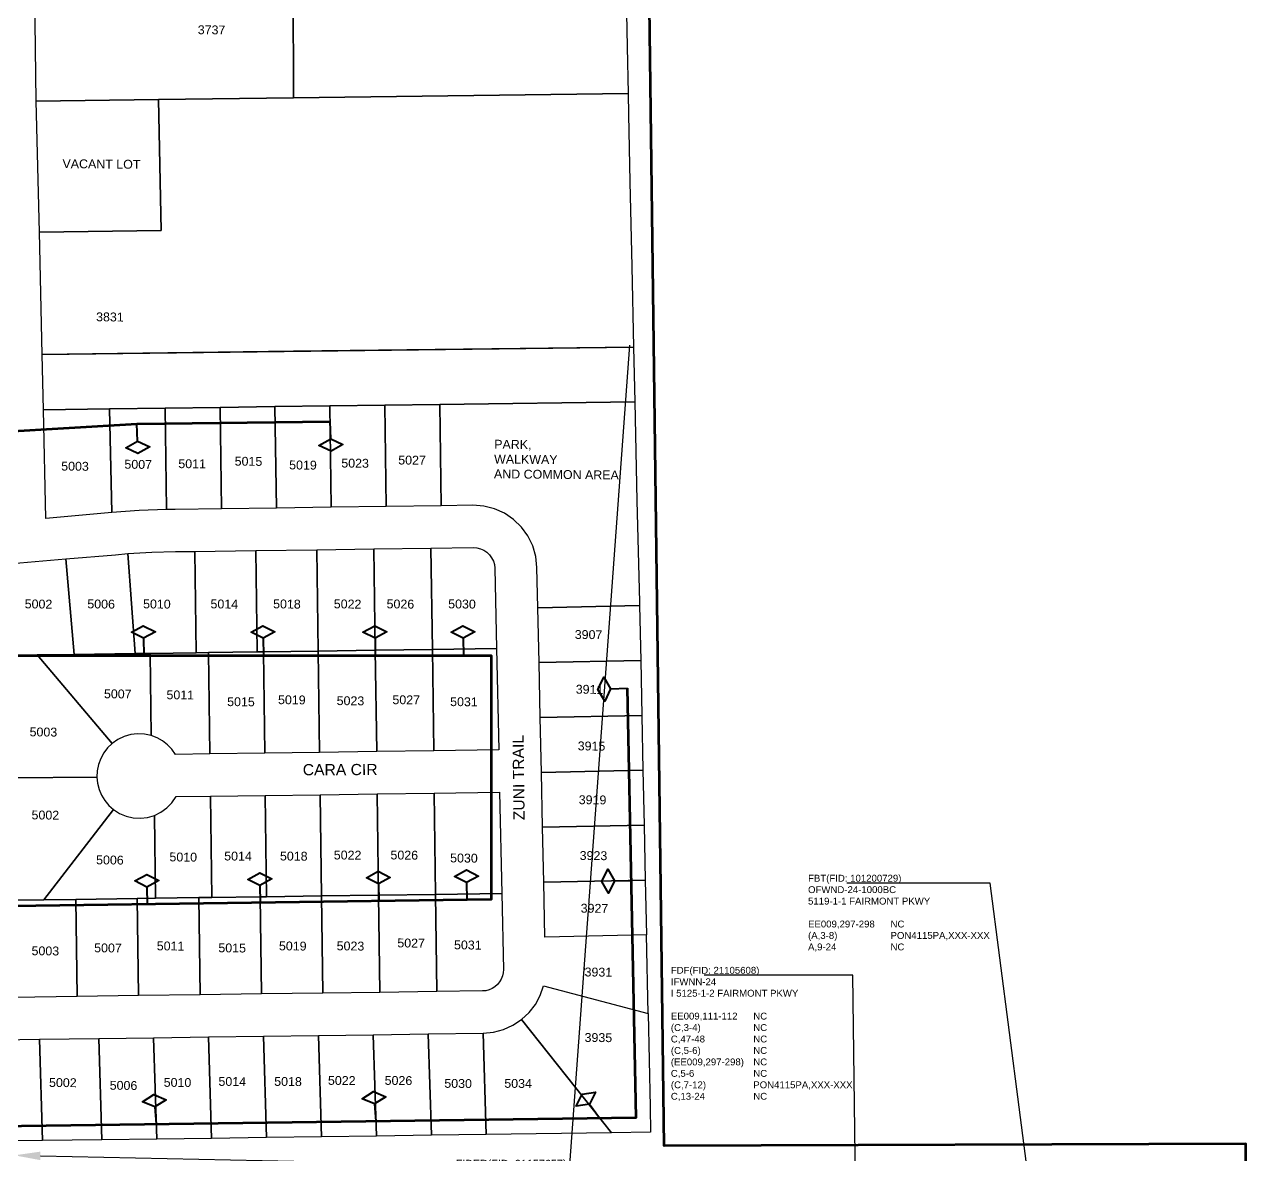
# Model space of a CAD drawing. Header units: millimetres. Extents: x -41032736 to 811436, y 699275 to 12282705.
# Drawn here: x 493345 to 494794, y 762574 to 763911 of the extents above; entities that cross this region are included whole.
import ezdxf
from ezdxf import colors
from ezdxf.entities.mleader import LeaderData, LeaderLine
from ezdxf.enums import TextEntityAlignment as Align
from ezdxf.lldxf.tags import DXFTag
from ezdxf.math import Vec2, Vec3

# ---------------------------------------------------------------- set-up
doc = ezdxf.new("R2010")
doc.units = ezdxf.units.MM
doc.header["$MEASUREMENT"] = 0
doc.layers.get('0').update_dxf_attribs({"linetype": 'CONTINUOUS'})
for name, color, linetype in [('A-Boundary', 1, 'CONTINUOUS'), ('A-StreetName', 104, 'CONTINUOUS'), ('ADDRESS', 7, 'CONTINUOUS'), ('Lot_Line', 7, 'CONTINUOUS')]:
    doc.layers.add(name, color=color, linetype=linetype)
for name, color, linetype, lineweight in [('BURIED CABLE', 80, 'CONTINUOUS', 40), ('EDGE OF PAVEMENT', 7, 'EOP', 15), ('PP B FST', 3, 'CONTINUOUS', 30)]:
    doc.layers.add(name, color=color, linetype=linetype, lineweight=lineweight)
doc.styles.add('AUDIT_D_221110082537-30', font='arial.ttf')
doc.styles.get("Standard").update_dxf_attribs({"font": 'arial.ttf'})
tags = doc.linetypes.add('EOP', pattern='A,96.411295,-0.622657,["EOP",Standard,S=5,R=0,X=0,Y=-2.467181],-16.110442', length=113.144394).pattern_tags.tags
tags[6] = DXFTag(74, 10)

# ---------------------------------------------------------------- blocks, each defined once
blk = doc.blocks.new('B_FST')
at = {"layer": 'BURIED CABLE', "color": 18, "true_color": 0x000000}
blk.add_line((0, 18.2), (0, 0), dxfattribs=at)
blk.add_lwpolyline([(0, 18.2), (-12.7, 24.8), (0, 31.5), (12.7, 24.8)], close=True, dxfattribs=at)
blk.add_attdef('COUNT', (-22.9, 36.2), '', height=9.65)
blk.add_attdef('S', text='', height=5.48).set_placement((0, 25), align=Align.MIDDLE_CENTER)

msp = doc.modelspace()

# ---------------------------------------------------------------- linework, layer by layer
at = {"layer": 'Lot_Line'}
for points in [[(494056.8, 763964.9), (494058.5, 763884.9), (494059.6, 763829.4), (493663.4, 763824.4), (493663, 763953.3), (493357.4, 763945.7), (493353.8, 764120.7), (493622.8, 764124), (493749.8, 764125.6), (494053.5, 764129.4), (494053.6, 764124.8), (494055.2, 764044.9)], [(493503.6, 763822.4), (493359.1, 763820.5), (493357.4, 763945.7), (493663, 763953.3), (493663.4, 763824.4)], [(493663.4, 763524.4), (493366, 763520.6), (493362.7, 763665.6), (493506.7, 763667.4), (493503.6, 763822.4), (493663.4, 763824.4), (494059.6, 763829.4), (494060.1, 763804.9), (494061.7, 763724.9), (494063.8, 763624.9), (494065.7, 763529.5)], [(493506.7, 763667.4), (493362.7, 763665.6), (493359.1, 763820.5), (493503.6, 763822.4)], [(493367.5, 763455.2), (493366, 763520.6), (494065.7, 763529.5), (494067.4, 763464.8), (493836.5, 763461.6), (493771.5, 763460.7), (493706.5, 763459.8), (493641.5, 763458.9), (493576.5, 763458), (493511.6, 763457.1), (493445.7, 763456.2)], [(493838.2, 763341.6), (493773.2, 763340.7), (493771.5, 763460.7), (493836.5, 763461.6)], [(494070, 763347.3), (494072.9, 763227.8), (494073, 763223.5), (493952.7, 763220.9), (493951.6, 763268.7), (493950.2, 763281.7), (493946.6, 763294.2), (493940.9, 763305.9), (493933.2, 763316.4), (493923.9, 763325.4), (493913.1, 763332.7), (493901.2, 763338), (493888.6, 763341.2), (493875.6, 763342.1), (493838.2, 763341.6), (493836.5, 763461.6), (494067.4, 763464.8)], [(493367.5, 763455.2), (493445.7, 763456.2), (493448.3, 763333.5), (493370.3, 763326.7)], [(493513.2, 763337.1), (493480.7, 763335.8), (493448.3, 763333.5), (493445.7, 763456.2), (493511.6, 763457.1)], [(493511.6, 763457.1), (493576.5, 763458), (493578.2, 763338), (493523.3, 763337.3), (493513.2, 763337.1)], [(493643.2, 763338.9), (493578.2, 763338), (493576.5, 763458), (493641.5, 763458.9)], [(493708.2, 763339.8), (493643.2, 763338.9), (493641.5, 763458.9), (493706.5, 763459.8)], [(493773.2, 763340.7), (493708.2, 763339.8), (493706.5, 763459.8), (493771.5, 763460.7)], [(493467.5, 763284.9), (493495.7, 763286.5), (493524, 763287.3), (493546.6, 763287.6), (493548.2, 763167.6), (493493.7, 763166.9), (493476, 763166.7)], [(493548.2, 763167.6), (493546.6, 763287.6), (493618.9, 763288.6), (493620.5, 763168.6), (493562.8, 763167.8)], [(493620.5, 763168.6), (493618.9, 763288.6), (493691.1, 763289.6), (493692.8, 763169.6), (493627.8, 763168.7)], [(493760.3, 763170.6), (493692.8, 763169.6), (493691.1, 763289.6), (493758.6, 763290.5)], [(493827.8, 763171.5), (493760.3, 763170.6), (493758.6, 763290.5), (493826.1, 763291.4)], [(493901.6, 763267.7), (493903.7, 763172.5), (493827.8, 763171.5), (493826.1, 763291.4), (493876.3, 763292.1), (493880.6, 763291.8), (493884.8, 763290.8), (493888.8, 763289), (493892.4, 763286.6), (493895.5, 763283.5), (493898, 763280), (493900, 763276.1), (493901.2, 763272)], [(493323.7, 763164.6), (493323.2, 763189.4), (493321.4, 763272.3), (493393.9, 763278.6), (493403.7, 763165.7), (493360.2, 763165.1)], [(493476, 763166.7), (493403.7, 763165.7), (493393.9, 763278.6), (493452.7, 763283.7), (493467.5, 763284.9)], [(494074.4, 763158.5), (493954.1, 763155.9), (493952.7, 763220.9), (494073, 763223.5)], [(493906.3, 763052.5), (493829.4, 763051.5), (493827.8, 763171.5), (493903.7, 763172.5)], [(493430.9, 763020.5), (493326.9, 763019.6), (493326.3, 763047.9), (493324.7, 763118.6), (493323.7, 763164.6), (493360.2, 763165.1), (493448.9, 763060.2), (493443.5, 763055), (493439, 763049), (493435.3, 763042.4), (493432.8, 763035.4), (493431.3, 763028)], [(493495.2, 763069.6), (493487.2, 763071.3), (493479, 763071.7), (493470.9, 763070.7), (493463, 763068.4), (493455.6, 763064.9), (493448.9, 763060.2), (493360.2, 763165.1), (493403.7, 763165.7), (493476, 763166.7), (493493.7, 763166.9)], [(493523.8, 763047.3), (493519.6, 763053.4), (493514.4, 763058.8), (493508.6, 763063.3), (493502.1, 763067), (493495.2, 763069.6), (493493.7, 763166.9), (493548.2, 763167.6), (493562.8, 763167.8), (493564.4, 763047.9)], [(493629.4, 763048.8), (493564.4, 763047.9), (493562.8, 763167.8), (493620.5, 763168.6), (493627.8, 763168.7)], [(493694.4, 763049.6), (493629.4, 763048.8), (493627.8, 763168.7), (493692.8, 763169.6)], [(493761.9, 763050.6), (493694.4, 763049.6), (493692.8, 763169.6), (493760.3, 763170.6)], [(493829.4, 763051.5), (493761.9, 763050.6), (493760.3, 763170.6), (493827.8, 763171.5)], [(494075.7, 763093.5), (493955.5, 763090.9), (493954.1, 763155.9), (494074.4, 763158.5)], [(494077.1, 763028.5), (493956.9, 763025.9), (493955.5, 763090.9), (494075.7, 763093.5)], [(494078.5, 762963.6), (493958.3, 762961), (493956.9, 763025.9), (494077.1, 763028.5)], [(493326.9, 763019.6), (493430.9, 763020.5), (493431.6, 763013.1), (493433.4, 763005.9), (493436.3, 762999), (493440.2, 762992.6), (493445, 762986.9), (493450.6, 762981.9), (493367.9, 762875.2), (493330, 762874.6), (493329.3, 762906.4), (493327.8, 762977.1)], [(493498.8, 762975), (493506.6, 762978.8), (493513.6, 762983.9), (493519.6, 762990.1), (493524.5, 762997.3), (493565.1, 762997.9), (493566.7, 762877.9), (493551.3, 762877.7), (493500, 762877)], [(493566.7, 762877.9), (493565.1, 762997.9), (493630.1, 762998.8), (493631.7, 762878.8), (493624, 762878.7)], [(493696.7, 762879.7), (493631.7, 762878.8), (493630.1, 762998.8), (493695.1, 762999.6)], [(493764.2, 762880.6), (493696.7, 762879.7), (493695.1, 762999.6), (493762.6, 763000.6)], [(493831.7, 762881.5), (493764.2, 762880.6), (493762.6, 763000.6), (493830.1, 763001.5)], [(493909.9, 762882.6), (493831.7, 762881.5), (493830.1, 763001.5), (493907.4, 763002.6)], [(493367.9, 762875.2), (493450.6, 762981.9), (493457.7, 762977.4), (493465.5, 762974.1), (493473.8, 762972.2), (493482.2, 762971.7), (493490.6, 762972.7), (493498.8, 762975), (493500, 762877), (493478.6, 762876.7), (493405.9, 762875.7)], [(494079.8, 762898.6), (493959.7, 762896), (493958.3, 762961), (494078.5, 762963.6)], [(494081.2, 762833.6), (493961.1, 762831), (493959.7, 762896), (494079.8, 762898.6)], [(493911.9, 762792.8), (493911.7, 762788.9), (493910.8, 762785), (493909.4, 762781.3), (493907.4, 762777.9), (493904.9, 762774.9), (493901.9, 762772.3), (493898.6, 762770.2), (493895, 762768.6), (493891.2, 762767.6), (493887.2, 762767.3), (493833.3, 762766.5), (493831.7, 762881.5), (493909.9, 762882.6)], [(493332.5, 762759.7), (493330.8, 762835.6), (493330, 762874.6), (493367.9, 762875.2), (493405.9, 762875.7), (493407.5, 762760.7)], [(493480.2, 762761.7), (493407.5, 762760.7), (493405.9, 762875.7), (493478.6, 762876.7)], [(493552.9, 762762.7), (493480.2, 762761.7), (493478.6, 762876.7), (493500, 762877), (493551.3, 762877.7)], [(493625.6, 762763.7), (493552.9, 762762.7), (493551.3, 762877.7), (493566.7, 762877.9), (493624, 762878.7)], [(493698.3, 762764.7), (493625.6, 762763.7), (493624, 762878.7), (493631.7, 762878.8), (493696.7, 762879.7)], [(493765.8, 762765.6), (493698.3, 762764.7), (493696.7, 762879.7), (493764.2, 762880.6)], [(493833.3, 762766.5), (493765.8, 762765.6), (493764.2, 762880.6), (493831.7, 762881.5)], [(494086.1, 762600), (494039.8, 762599.3), (493933.5, 762733.5), (493942.3, 762741.7), (493949.7, 762751.2), (493955.4, 762761.8), (493959.4, 762773.2), (494083.1, 762740.7), (494085.4, 762630.3)], [(494039.8, 762599.3), (493891.6, 762597.3), (493887.9, 762717.3), (493900.2, 762718.4), (493912, 762721.6), (493923.2, 762726.7), (493933.5, 762733.5)], [(493296.6, 762589.1), (493293, 762709.1), (493363, 762710.1), (493366.6, 762590.1), (493336.1, 762589.7)], [(493436.6, 762591.1), (493366.6, 762590.1), (493363, 762710.1), (493433, 762711)], [(493501.6, 762592), (493436.6, 762591.1), (493433, 762711), (493497.9, 762711.9)], [(493566.6, 762592.8), (493501.6, 762592), (493497.9, 762711.9), (493562.9, 762712.8)], [(493631.6, 762593.7), (493566.6, 762592.8), (493562.9, 762712.8), (493627.9, 762713.7)], [(493696.6, 762594.6), (493631.6, 762593.7), (493627.9, 762713.7), (493692.9, 762714.6)], [(493761.6, 762595.5), (493696.6, 762594.6), (493692.9, 762714.6), (493757.9, 762715.5)], [(493826.6, 762596.4), (493761.6, 762595.5), (493757.9, 762715.5), (493822.9, 762716.4)], [(493891.6, 762597.3), (493826.6, 762596.4), (493822.9, 762716.4), (493887.9, 762717.3)]]:
    msp.add_lwpolyline(points, close=True, dxfattribs=at)
at = {"layer": 'Lot_Line', "linetype": 'ByBlock', "lineweight": 30, "ltscale": 30}
msp.add_lwpolyline([(494083.1, 762740.7), (494081.1, 762833.6)], dxfattribs=at)

# ---------------------------------------------------------------- block references
at = {"layer": 'PP B FST', "color": 250, "lineweight": 50}
ref = msp.add_blockref('B_FST', (493486.3, 763164.5), dxfattribs=dict(at, xscale=1.115916913833983, yscale=1.115916913833983, zscale=1.115916913833983, rotation=0.9422636794620953))
ref.add_attrib('S', '4', dxfattribs={"layer": '0', "color": 7, "height": 0.00824, "rotation": 0.9423}).set_placement((493485.8, 763192.5), align=Align.MIDDLE_CENTER)
ref.add_attrib('COUNT', '81-84', dxfattribs={"layer": '0', "color": 0, "height": 0.00824, "rotation": 0.9423}).set_placement((493473, 763201.8), align=Align.TOP_CENTER)
ref = msp.add_blockref('B_FST', (493627.8, 763164.5), dxfattribs=dict(at, xscale=1.115916913833983, yscale=1.115916913833983, zscale=1.115916913833983, rotation=0.9422636794620952))
ref.add_attrib('S', '4', dxfattribs={"layer": '0', "color": 7, "height": 0.00824, "rotation": 0.9423}).set_placement((493627.4, 763192.5), align=Align.MIDDLE_CENTER)
ref.add_attrib('COUNT', '81-84', dxfattribs={"layer": '0', "color": 0, "height": 0.00824, "rotation": 0.9423}).set_placement((493614.5, 763201.8), align=Align.TOP_CENTER)
ref = msp.add_blockref('B_FST', (493760.3, 763164.5), dxfattribs=dict(at, xscale=1.115916913833983, yscale=1.115916913833983, zscale=1.115916913833983, rotation=0.9422636794620952))
ref.add_attrib('S', '4', dxfattribs={"layer": '0', "color": 7, "height": 0.00824, "rotation": 0.9423}).set_placement((493759.9, 763192.5), align=Align.MIDDLE_CENTER)
ref.add_attrib('COUNT', '81-84', dxfattribs={"layer": '0', "color": 0, "height": 0.00824, "rotation": 0.9423}).set_placement((493747, 763201.8), align=Align.TOP_CENTER)
ref = msp.add_blockref('B_FST', (493864.5, 763164.5), dxfattribs=dict(at, xscale=1.115916913833983, yscale=1.115916913833983, zscale=1.115916913833983, rotation=0.9422636794620952))
ref.add_attrib('S', '4', dxfattribs={"layer": '0', "color": 7, "height": 0.00824, "rotation": 0.9423}).set_placement((493864.1, 763192.5), align=Align.MIDDLE_CENTER)
ref.add_attrib('COUNT', '81-84', dxfattribs={"layer": '0', "color": 0, "height": 0.00824, "rotation": 0.9423}).set_placement((493851.2, 763201.8), align=Align.TOP_CENTER)
ref = msp.add_blockref('B_FST', (493764.3, 762873.8), dxfattribs=dict(at, xscale=1.115916913833983, yscale=1.115916913833983, zscale=1.115916913833983, rotation=0.9422636794620952))
ref.add_attrib('S', '4', dxfattribs={"layer": '0', "color": 7, "height": 0.00824, "rotation": 0.9423}).set_placement((493763.9, 762901.8), align=Align.MIDDLE_CENTER)
ref.add_attrib('COUNT', '81-84', dxfattribs={"layer": '0', "color": 0, "height": 0.00824, "rotation": 0.9423}).set_placement((493751, 762911.1), align=Align.TOP_CENTER)
ref = msp.add_blockref('B_FST', (494063.5, 762898.2), dxfattribs=dict(at, xscale=1.115916913833983, yscale=1.115916913833983, zscale=1.115916913833983, rotation=92.04864628423458))
ref.add_attrib('S', '4', dxfattribs={"layer": '0', "color": 7, "height": 0.00824, "rotation": 92.0486}).set_placement((494035.6, 762897.2), align=Align.MIDDLE_CENTER)
ref.add_attrib('COUNT', '81-84', dxfattribs={"layer": '0', "color": 0, "height": 0.00824, "rotation": 92.0486}).set_placement((494026.5, 762884.2), align=Align.TOP_CENTER)
ref = msp.add_blockref('B_FST', (493490.4, 762870), dxfattribs=dict(at, xscale=1.115916913833983, yscale=1.115916913833983, zscale=1.115916913833983, rotation=0.9422636794620952))
ref.add_attrib('S', '4', dxfattribs={"layer": '0', "color": 7, "height": 0.00824, "rotation": 0.9423}).set_placement((493489.9, 762897.9), align=Align.MIDDLE_CENTER)
ref.add_attrib('COUNT', '81-84', dxfattribs={"layer": '0', "color": 0, "height": 0.00824, "rotation": 0.9423}).set_placement((493477.1, 762907.3), align=Align.TOP_CENTER)
ref = msp.add_blockref('B_FST', (493624.1, 762871.9), dxfattribs=dict(at, xscale=1.115916913833983, yscale=1.115916913833983, zscale=1.115916913833983, rotation=0.9422636794620952))
ref.add_attrib('S', '4', dxfattribs={"layer": '0', "color": 7, "height": 0.00824, "rotation": 0.9423}).set_placement((493623.6, 762899.8), align=Align.MIDDLE_CENTER)
ref.add_attrib('COUNT', '81-84', dxfattribs={"layer": '0', "color": 0, "height": 0.00824, "rotation": 0.9423}).set_placement((493610.8, 762909.2), align=Align.TOP_CENTER)
ref = msp.add_blockref('B_FST', (494025.8, 762616.9), dxfattribs=dict(at, xscale=1.115916913833983, yscale=1.115916913833983, zscale=1.115916913833983, rotation=36.33126813518961))
ref.add_attrib('S', '4', dxfattribs={"layer": '0', "color": 7, "height": 0.00824, "rotation": 36.3313}).set_placement((494009.3, 762639.4), align=Align.MIDDLE_CENTER)
ref.add_attrib('COUNT', '81-84', dxfattribs={"layer": '0', "color": 0, "height": 0.00824, "rotation": 36.3313}).set_placement((493993.4, 762639.6), align=Align.TOP_CENTER)

# ---------------------------------------------------------------- texts
at = {"layer": 'A-StreetName', "color": 0, "ltscale": 0.5, "char_height": 13.27, "attachment_point": 1, "line_spacing_factor": 0.5, "style": 'AUDIT_D_221110082537-30', "bg_fill": 3, "box_fill_scale": 1, "bg_fill_color": 256, "bg_fill_transparency": 0}
for s, insert, width, rotation in [('ZUNI TRAIL', (493923.8, 762969.3), 100.71, 90.6813), ('CARA CIR', (493674.4, 763035.8), 101.42, 0.1677)]:
    msp.add_mtext(s, dxfattribs=dict(at, insert=insert, width=width, rotation=rotation))
at = {"layer": 'ADDRESS', "color": 3, "ltscale": 0.5, "insert": (494008, 762795), "char_height": 10.52, "attachment_point": 1, "rotation": 359.4605, "line_spacing_factor": 0.5, "style": 'AUDIT_D_221110082537-30', "bg_fill": 3, "box_fill_scale": 1, "bg_fill_color": 256, "bg_fill_transparency": 0}
msp.add_mtext('3931', dxfattribs=at)

# ---------------------------------------------------------------- leaders
at = {"linetype": 'ByBlock', "lineweight": 30, "ltscale": 0.5}
ml = msp.add_multileader_mtext('Standard', dxfattribs=at)
ml.set_content(' FBT(FID: 101200729)\\P OFWND-24-1000BC\\P 5119-1-1 FAIRMONT PKWY\\P\\pq*;\\P\\pql; EE009,297-298^I NC\\P (A,3-8)^I^I PON4115PA,XXX-XXX\\P A,9-24^I^I NC', color=256)
ml.set_leader_properties()
ml.build(insert=Vec2(0, 0))
ml.multileader.update_dxf_attribs({"has_text_frame": 1, "text_right_attachment_type": 6, "dogleg_length": 0.36, "arrow_head_size": 27.1})
ctx = ml.context
ctx.base_point, ctx.char_height, ctx.arrow_head_size, ctx.landing_gap_size, ctx.plane_origin = Vec3(494269.1, 762899.9), 8.133, 27.1, 0.122, Vec3(494208.4, 762688.9)
ctx.right_attachment = 6
notes = []
notes.append((ctx, [(1, (1, 1, 0), (494487.8, 762895), (-1, 0), 0.279, [(0, [(494563.2, 762312.8)], 0, [])])]))
ctx.mtext.insert, ctx.mtext.width, ctx.mtext.flow_direction = Vec3(494269.3, 762904.8), 224.902, 5
ml = msp.add_multileader_mtext('Standard', dxfattribs=at)
ml.set_content(' FDF(FID: 21105608)\\P IFWNN-24\\P I 5125-1-2 FAIRMONT PKWY\\P\\pq*;\\P\\pql; EE009,111-112^I NC\\P (C,3-4)^I^I NC\\P C,47-48^I^I NC\\P (C,5-6)^I^I NC\\P (EE009,297-298)^I NC\\P C,5-6^I^I^I NC\\P (C,7-12)^I^I PON4115PA,XXX-XXX\\P C,13-24^I^I NC', color=256)
ml.set_leader_properties()
ml.build(insert=Vec2(0, 0))
ml.multileader.update_dxf_attribs({"has_text_frame": 1, "text_right_attachment_type": 6, "dogleg_length": 0.36, "arrow_head_size": 27.1})
ctx = ml.context
ctx.base_point, ctx.char_height, ctx.arrow_head_size, ctx.landing_gap_size, ctx.plane_origin = Vec3(494106.8, 762791), 8.133, 27.1, 0.122, Vec3(493817.6, 762462.1)
ctx.right_attachment = 6
notes.append((ctx, [(1, (1, 1, 0), (494325.5, 762786.1), (-1, 0), 0.279, [(0, [(494331.7, 762303.7)], 0, [])])]))
ctx.mtext.insert, ctx.mtext.width, ctx.mtext.flow_direction = Vec3(494106.9, 762795.8), 224.902, 5
ml = msp.add_multileader_mtext('Standard', dxfattribs=at)
ml.set_content(" FIBER(FID: 21157657)\\P 427'\\P 5BQ2MT-024\\P\\P EE001,11-14^INC\\P EE009,79-82^INC\\P (B),9-10^I^INC\\P EE009,191-192^INC\\P (B,11-22)^I^IPON4115PA,XXX-XXX\\P EE001,23-24^INC", color=256)
ml.set_leader_properties()
ml.build(insert=Vec2(0, 0))
ml.multileader.update_dxf_attribs({"has_text_frame": 1, "text_right_attachment_type": 6, "dogleg_length": 0.36, "arrow_head_size": 30.6})
ctx = ml.context
ctx.base_point, ctx.char_height, ctx.arrow_head_size, ctx.landing_gap_size, ctx.plane_origin = Vec3(493851.9, 762561.9), 9.177, 30.6, 0.138, Vec3(493078.1, 762467.3)
ctx.right_attachment = 6
notes.append((ctx, [(0, (1, 1, 0), (493851.3, 762561.9), (1, 0), 0.551, [(0, [(493333.3, 762572.7)], 0, [])])]))
ctx.mtext.insert, ctx.mtext.width, ctx.mtext.flow_direction = Vec3(493852, 762567.4), 242.879, 5
for ctx, leaders in notes:
    for number, flags, end, landing, length, lines in leaders:
        leader = LeaderData()
        leader.index, (leader.has_last_leader_line, leader.has_dogleg_vector, leader.attachment_direction) = number, flags
        leader.last_leader_point, leader.dogleg_vector, leader.dogleg_length = Vec3(end), Vec3(landing), length
        for number, points, colour, breaks in lines:
            line = LeaderLine()
            line.index, line.vertices, line.color, line.breaks = number, Vec3.list(points), colors.encode_raw_color(colour), breaks
            leader.lines.append(line)
        ctx.leaders.append(leader)

# ---------------------------------------------------------------- next in the draw order: texts
at = {"layer": 'ADDRESS', "color": 152, "ltscale": 0.5, "true_color": 0x2776bb, "insert": (493550.2, 763910.3), "char_height": 10.52, "attachment_point": 1, "rotation": 359.4605, "line_spacing_factor": 0.5, "style": 'AUDIT_D_221110082537-30', "bg_fill": 3, "box_fill_scale": 1, "bg_fill_color": 256, "bg_fill_transparency": 0}
msp.add_mtext('3737', dxfattribs=at)
at = {"layer": 'ADDRESS', "ltscale": 0.5, "attachment_point": 1, "rotation": 359.4605, "line_spacing_factor": 0.5, "style": 'AUDIT_D_221110082537-30', "bg_fill": 3, "box_fill_scale": 1, "bg_fill_color": 256, "bg_fill_transparency": 0}
for s, insert, char_height in [('VACANT LOT', (493390.1, 763751.8), 10.52), ('\\pxsm1;PARK,\\PWALKWAY\\PAND COMMON AREA', (493901.1, 763419.7), 10.522)]:
    msp.add_mtext(s, dxfattribs=dict(at, insert=insert, char_height=char_height))
at = {"layer": 'ADDRESS', "color": 3, "ltscale": 0.5, "char_height": 10.52, "attachment_point": 1, "rotation": 359.4605, "line_spacing_factor": 0.5, "style": 'AUDIT_D_221110082537-30', "bg_fill": 3, "box_fill_scale": 1, "bg_fill_color": 256, "bg_fill_transparency": 0}
for s, insert in [('3831', (493429.9, 763570.5)), ('5003', (493388.6, 763393.8)), ('5007', (493463.4, 763396)), ('5011', (493527.2, 763396.7)), ('5015', (493593.9, 763399.6)), ('5019', (493658.4, 763395.2)), ('5023', (493720.1, 763397.4)), ('5027', (493787.5, 763401)), ('5002', (493345.4, 763230.7)), ('5006', (493419.5, 763230.7)), ('5010', (493485.5, 763230.7)), ('5014', (493565.3, 763230.7)), ('5018', (493639.4, 763230.7)), ('5022', (493711.2, 763230.7)), ('5026', (493773.7, 763230.7)), ('5030', (493846.6, 763230.7)), ('3907', (493996.4, 763194.5)), ('3911', (493997.6, 763129.7)), ('5007', (493439.2, 763124.3)), ('5011', (493513.2, 763123.1)), ('5015', (493585, 763115)), ('5019', (493645.2, 763117.3)), ('5023', (493714.6, 763116.2)), ('5027', (493780.6, 763117.3)), ('5031', (493848.9, 763115)), ('5003', (493351.2, 763079.2)), ('3915', (493999.9, 763062.6)), ('3919', (494001.1, 762998.9)), ('5002', (493353.5, 762980.9)), ('5006', (493429.9, 762927.7)), ('5010', (493516.7, 762931.2)), ('5014', (493581.5, 762932.3)), ('5018', (493647.5, 762932.3)), ('5022', (493711.2, 762933.5)), ('5026', (493778.3, 762933.5)), ('5030', (493848.9, 762930)), ('3923', (494002.2, 762932.9)), ('3927', (494003.4, 762870.5)), ('5011', (493501.7, 762825.9)), ('5019', (493646.3, 762825.9)), ('5023', (493714.6, 762825.9)), ('5027', (493786.4, 762829.4)), ('5031', (493853.5, 762827.1)), ('5003', (493353.5, 762820.1)), ('5007', (493427.6, 762823.6)), ('5015', (493574.6, 762823.6)), ('3935', (494008, 762717.5)), ('5014', (493574.7, 762665.5)), ('5018', (493640.7, 762665.5)), ('5022', (493704.3, 762666.7)), ('5026', (493771.4, 762666.7)), ('5002', (493374.2, 762664.2)), ('5006', (493446, 762660.9)), ('5010', (493509.9, 762664.4)), ('5030', (493842, 762663.2)), ('5034', (493913, 762663.2))]:
    msp.add_mtext(s, dxfattribs=dict(at, insert=insert))

# ---------------------------------------------------------------- next in the draw order: linework, layer by layer
at = {"layer": 'A-Boundary', "color": 5, "linetype": 'ByBlock', "lineweight": 60, "ltscale": 30}
msp.add_lwpolyline([(492065.7, 761961.6), (493369, 761961.6), (494793.7, 761965.1), (494790.6, 762586.3), (494102.3, 762583.8), (494073.2, 764820.8), (493320.9, 764938.6), (493320.9, 764546.1), (493321.4, 764546.1), (493321.4, 764546.1), (493321.4, 764546.1), (493321.4, 764546.1), (493321.4, 764546.1), (493320.5, 764513.7), (492241.6, 764516.7), (492236.6, 765169.1), (491932.6, 765159.3), (492044.8, 764265.4), (492062.3, 763360), (492062.3, 761961.6)], dxfattribs=at)
at = {"layer": 'BURIED CABLE', "color": 1, "linetype": 'ByBlock', "lineweight": 60, "ltscale": 30}
for points in [[(492135.8, 762548.4), (492121.6, 763296.8), (492095.9, 763296.8), (492095.9, 763325.4), (493317.8, 763429.2), (493478.1, 763438.5), (493706.8, 763441.2)], [(493319.9, 763164.5), (493897.4, 763164.5), (493897.4, 762875.7), (493330.1, 762867.8), (493332.3, 762709.6), (492823.1, 762678.3), (492816.4, 762575.3)], [(492816.4, 762575.3), (492839.8, 762592.5), (492906.4, 762583.5), (493166.6, 762605.3), (494069.2, 762617.5), (494058.9, 763125.5), (494058.9, 763125.5)]]:
    msp.add_lwpolyline(points, dxfattribs=at)
at = {"layer": 'EDGE OF PAVEMENT', "linetype": 'ByBlock', "lineweight": -2, "ltscale": 30}
msp.add_lwpolyline([(493980.2, 762421.2), (494061.7, 763531.7)], dxfattribs=at)

# ---------------------------------------------------------------- next in the draw order: block references
at = {"layer": 'PP B FST', "color": 250, "lineweight": 50}
ref = msp.add_blockref('B_FST', (493478.1, 763438.5), dxfattribs=dict(at, xscale=1.115916913833983, yscale=1.115916913833983, zscale=1.115916913833983, rotation=182.0486462842345))
ref.add_attrib('S', '4', dxfattribs={"layer": '0', "color": 7, "height": 0.00824, "rotation": 182.0486}).set_placement((493479.1, 763410.6), align=Align.MIDDLE_CENTER)
ref.add_attrib('COUNT', '81-84', dxfattribs={"layer": '0', "color": 0, "height": 0.00824, "rotation": 182.0486}).set_placement((493492.1, 763401.5), align=Align.TOP_CENTER)
ref = msp.add_blockref('B_FST', (493706.8, 763441.2), dxfattribs=dict(at, xscale=1.115916913833983, yscale=1.115916913833983, zscale=1.115916913833983, rotation=182.0486462842346))
ref.add_attrib('S', '4', dxfattribs={"layer": '0', "color": 7, "height": 0.00824, "rotation": 182.0486}).set_placement((493707.8, 763413.3), align=Align.MIDDLE_CENTER)
ref.add_attrib('COUNT', '81-84', dxfattribs={"layer": '0', "color": 0, "height": 0.00824, "rotation": 182.0486}).set_placement((493720.8, 763404.2), align=Align.TOP_CENTER)
ref = msp.add_blockref('B_FST', (494058.9, 763125.5), dxfattribs=dict(at, xscale=1.115916913833983, yscale=1.115916913833983, zscale=1.115916913833983, rotation=92.04864628423458))
ref.add_attrib('S', '4', dxfattribs={"layer": '0', "color": 7, "height": 0.00824, "rotation": 92.0486}).set_placement((494031, 763124.5), align=Align.MIDDLE_CENTER)
ref.add_attrib('COUNT', '81-84', dxfattribs={"layer": '0', "color": 0, "height": 0.00824, "rotation": 92.0486}).set_placement((494021.9, 763111.5), align=Align.TOP_CENTER)
ref = msp.add_blockref('B_FST', (493868.6, 762875.3), dxfattribs=dict(at, xscale=1.115916913833983, yscale=1.115916913833983, zscale=1.115916913833983, rotation=0.9422636794620952))
ref.add_attrib('S', '4', dxfattribs={"layer": '0', "color": 7, "height": 0.00824, "rotation": 0.9423}).set_placement((493868.1, 762903.2), align=Align.MIDDLE_CENTER)
ref.add_attrib('COUNT', '81-84', dxfattribs={"layer": '0', "color": 0, "height": 0.00824, "rotation": 0.9423}).set_placement((493855.2, 762912.6), align=Align.TOP_CENTER)
ref = msp.add_blockref('B_FST', (493501.1, 762609.8), dxfattribs=dict(at, xscale=1.115916913833983, yscale=1.115916913833983, zscale=1.115916913833983, rotation=4.804999690661488))
ref.add_attrib('S', '4', dxfattribs={"layer": '0', "color": 7, "height": 0.00824, "rotation": 4.805}).set_placement((493498.7, 762637.7), align=Align.MIDDLE_CENTER)
ref.add_attrib('COUNT', '81-84', dxfattribs={"layer": '0', "color": 0, "height": 0.00824, "rotation": 4.805}).set_placement((493485.3, 762646.2), align=Align.TOP_CENTER)
ref = msp.add_blockref('B_FST', (493761, 762613.3), dxfattribs=dict(at, xscale=1.115916913833983, yscale=1.115916913833983, zscale=1.115916913833983, rotation=4.804999690661488))
ref.add_attrib('S', '4', dxfattribs={"layer": '0', "color": 7, "height": 0.00824, "rotation": 4.805}).set_placement((493758.7, 762641.2), align=Align.MIDDLE_CENTER)
ref.add_attrib('COUNT', '81-84', dxfattribs={"layer": '0', "color": 0, "height": 0.00824, "rotation": 4.805}).set_placement((493745.2, 762649.7), align=Align.TOP_CENTER)

doc.saveas('drawing.dxf')
